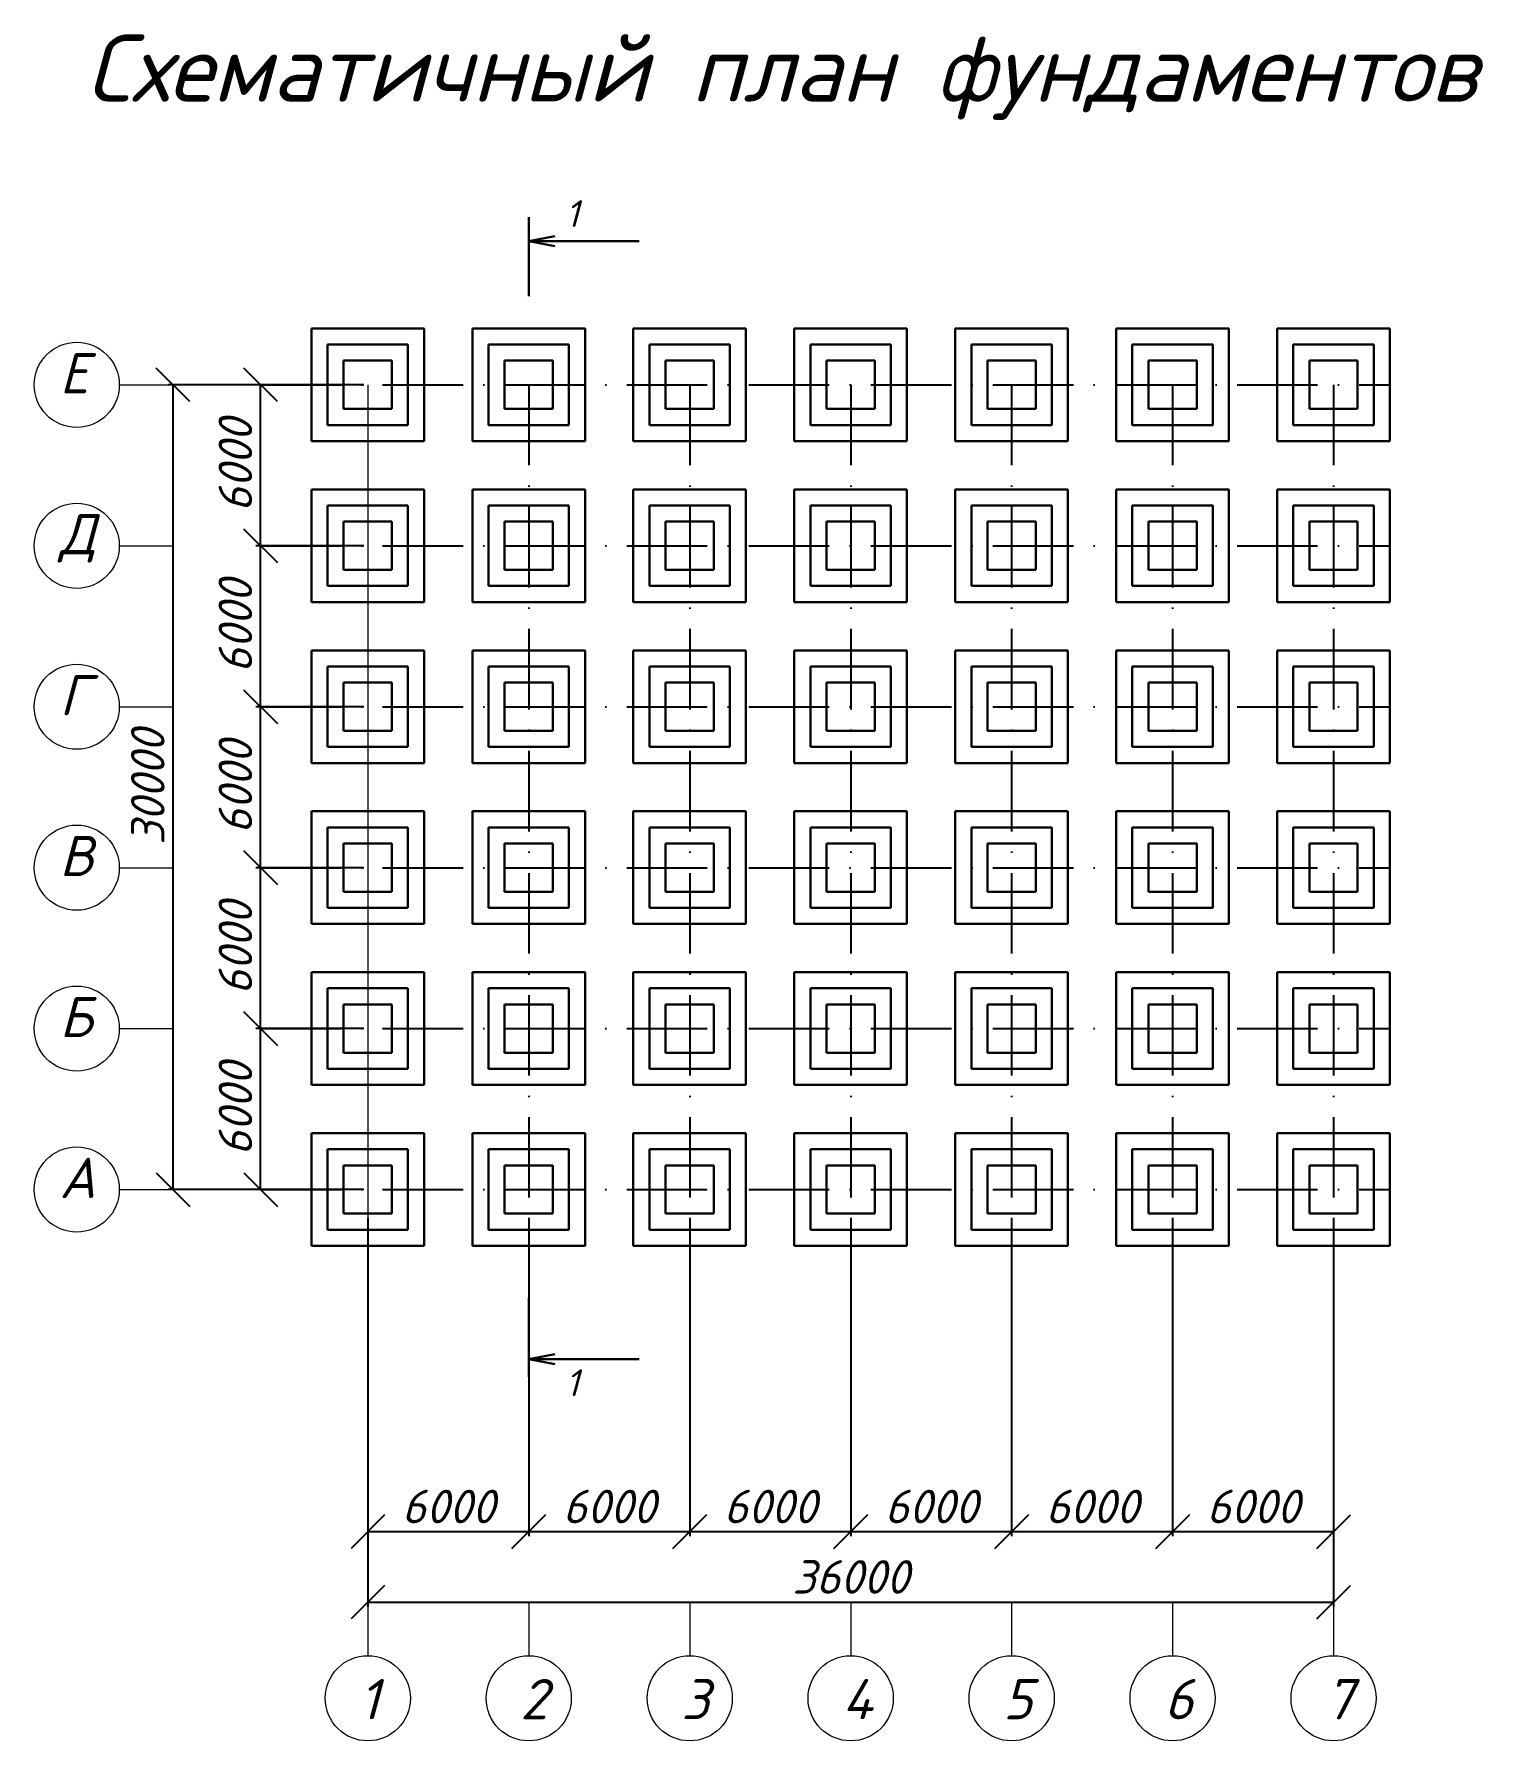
# Model space of a CAD drawing. Header units: millimetres. Extents: x 1422334 to 1587362, y 445536 to 446570.
# Drawn here: x 1585925.1 to 1586033.2, y 445536.3 to 445663.6 of the extents above; entities that cross this region are included whole.
import ezdxf

# ---------------------------------------------------------------- set-up
doc = ezdxf.new("R2010")
doc.units = ezdxf.units.MM
doc.header["$LTSCALE"] = 50
doc.linetypes.add('ACAD_ISO10W100', pattern=[18, 12, -3, 0, -3])
doc.layers.get('0').update_dxf_attribs({"lineweight": 13})
doc.layers.add('linii_grafika', color=7, linetype='Continuous', lineweight=30)
doc.layers.add('оси траншей размеры', color=7, linetype='Continuous', lineweight=13)
doc.styles.get("Standard").update_dxf_attribs({"font": 'isocpeui.ttf'})
doc.dimstyles.new('200', dxfattribs={"dimtxt": 2.5, "dimasz": 2.5, "dimexe": 0.3445, "dimexo": 0.3, "dimtad": 1, "dimlfac": 500, "dimtxsty": 'Standard', "dimblk": 'OBLIQUE', "dimcen": 2.5, "dimadec": 0, "dimazin": 0, "dimtfac": 1, "dimtmove": 0, "dimatfit": 3, "dimfxl": 1, "dimarcsym": 0})

# ---------------------------------------------------------------- blocks, each defined once
blk = doc.blocks.new('foundament1')
at = {"layer": 'linii_grafika', "ltscale": 10000}
for p, q in [((212.85, 337.96), (212.85, 346.36)), ((212.85, 346.36), (221.25, 346.36)), ((221.25, 337.96), (221.25, 346.36)), ((214.05, 339.16), (214.05, 345.16)), ((214.05, 345.16), (220.05, 345.16)), ((220.05, 339.16), (220.05, 345.16)), ((215.25, 340.36), (215.25, 343.96)), ((215.25, 343.96), (218.85, 343.96)), ((218.85, 340.36), (218.85, 343.96)), ((215.25, 340.36), (218.85, 340.36)), ((214.05, 339.16), (220.05, 339.16)), ((212.85, 337.96), (221.25, 337.96))]:
    blk.add_line(p, q, dxfattribs=at)
blk = doc.blocks.new('_Oblique')
at = {"color": 0, "linetype": 'ByBlock', "lineweight": -2}
blk.add_line((-0.5, -0.5), (0.5, 0.5), dxfattribs=at)
blk = doc.blocks.new('*D2230')
at = {"layer": 'Defpoints', "color": 0, "ltscale": 10000, "transparency": 16777216}
for p in [(1585942.02, 445589.4), (1585950.01, 445589.4), (1585950.01, 445577.4)]:
    blk.add_point(p, dxfattribs=at)
at = {"layer": 'оси траншей размеры', "color": 0, "lineweight": -2, "ltscale": 10000, "transparency": 16777216}
for p, q in [((1585949.71, 445589.4), (1585941.67, 445589.4)), ((1585942.02, 445577.4), (1585942.02, 445589.4)), ((1585949.71, 445577.4), (1585941.67, 445577.4))]:
    blk.add_line(p, q, dxfattribs=at)
at = {"layer": 'оси траншей размеры', "color": 0, "lineweight": -2, "ltscale": 10000, "transparency": 16777216, "xscale": 2.5, "yscale": 2.5, "zscale": 2.5}
for p, rotation in [((1585942.02, 445589.4), 90), ((1585942.02, 445577.4), 270)]:
    blk.add_blockref('_Oblique', p, dxfattribs=dict(at, rotation=rotation))
at = {"layer": 'оси траншей размеры', "color": 0, "ltscale": 10000, "transparency": 16777216, "insert": (1585940.14, 445583.4), "char_height": 2.5, "attachment_point": 5, "rotation": 90}
blk.add_mtext('6000', dxfattribs=at)
blk = doc.blocks.new('*D2231')
at = {"layer": 'Defpoints', "color": 0, "ltscale": 10000, "transparency": 16777216}
for p in [(1585942.02, 445601.4), (1585950.01, 445601.4), (1585950.01, 445589.4)]:
    blk.add_point(p, dxfattribs=at)
at = {"layer": 'оси траншей размеры', "color": 0, "lineweight": -2, "ltscale": 10000, "transparency": 16777216}
for p, q in [((1585949.71, 445601.4), (1585941.67, 445601.4)), ((1585942.02, 445589.4), (1585942.02, 445601.4)), ((1585949.71, 445589.4), (1585941.67, 445589.4))]:
    blk.add_line(p, q, dxfattribs=at)
at = {"layer": 'оси траншей размеры', "color": 0, "lineweight": -2, "ltscale": 10000, "transparency": 16777216, "xscale": 2.5, "yscale": 2.5, "zscale": 2.5}
for p, rotation in [((1585942.02, 445601.4), 90), ((1585942.02, 445589.4), 270)]:
    blk.add_blockref('_Oblique', p, dxfattribs=dict(at, rotation=rotation))
at = {"layer": 'оси траншей размеры', "color": 0, "ltscale": 10000, "transparency": 16777216, "insert": (1585940.14, 445595.4), "char_height": 2.5, "attachment_point": 5, "rotation": 90}
blk.add_mtext('6000', dxfattribs=at)
blk = doc.blocks.new('*D2232')
at = {"layer": 'Defpoints', "color": 0, "ltscale": 10000, "transparency": 16777216}
for p in [(1585942.02, 445613.4), (1585950.01, 445613.4), (1585950.01, 445601.4)]:
    blk.add_point(p, dxfattribs=at)
at = {"layer": 'оси траншей размеры', "color": 0, "lineweight": -2, "ltscale": 10000, "transparency": 16777216}
for p, q in [((1585949.71, 445613.4), (1585941.67, 445613.4)), ((1585942.02, 445601.4), (1585942.02, 445613.4)), ((1585949.71, 445601.4), (1585941.67, 445601.4))]:
    blk.add_line(p, q, dxfattribs=at)
at = {"layer": 'оси траншей размеры', "color": 0, "lineweight": -2, "ltscale": 10000, "transparency": 16777216, "xscale": 2.5, "yscale": 2.5, "zscale": 2.5}
for p, rotation in [((1585942.02, 445613.4), 90), ((1585942.02, 445601.4), 270)]:
    blk.add_blockref('_Oblique', p, dxfattribs=dict(at, rotation=rotation))
at = {"layer": 'оси траншей размеры', "color": 0, "ltscale": 10000, "transparency": 16777216, "insert": (1585940.14, 445607.4), "char_height": 2.5, "attachment_point": 5, "rotation": 90}
blk.add_mtext('6000', dxfattribs=at)
blk = doc.blocks.new('*D2233')
at = {"layer": 'Defpoints', "color": 0, "ltscale": 10000, "transparency": 16777216}
for p in [(1585942.02, 445625.4), (1585950.01, 445625.4), (1585950.01, 445613.4)]:
    blk.add_point(p, dxfattribs=at)
at = {"layer": 'оси траншей размеры', "color": 0, "lineweight": -2, "ltscale": 10000, "transparency": 16777216}
for p, q in [((1585949.71, 445625.4), (1585941.67, 445625.4)), ((1585942.02, 445613.4), (1585942.02, 445625.4)), ((1585949.71, 445613.4), (1585941.67, 445613.4))]:
    blk.add_line(p, q, dxfattribs=at)
at = {"layer": 'оси траншей размеры', "color": 0, "lineweight": -2, "ltscale": 10000, "transparency": 16777216, "xscale": 2.5, "yscale": 2.5, "zscale": 2.5}
for p, rotation in [((1585942.02, 445625.4), 90), ((1585942.02, 445613.4), 270)]:
    blk.add_blockref('_Oblique', p, dxfattribs=dict(at, rotation=rotation))
at = {"layer": 'оси траншей размеры', "color": 0, "ltscale": 10000, "transparency": 16777216, "insert": (1585940.14, 445619.4), "char_height": 2.5, "attachment_point": 5, "rotation": 90}
blk.add_mtext('6000', dxfattribs=at)
blk = doc.blocks.new('*D2234')
at = {"layer": 'Defpoints', "color": 0, "ltscale": 10000, "transparency": 16777216}
for p in [(1585942.02, 445637.4), (1585950.01, 445637.4), (1585950.01, 445625.4)]:
    blk.add_point(p, dxfattribs=at)
at = {"layer": 'оси траншей размеры', "color": 0, "lineweight": -2, "ltscale": 10000, "transparency": 16777216}
for p, q in [((1585949.71, 445637.4), (1585941.67, 445637.4)), ((1585942.02, 445625.4), (1585942.02, 445637.4)), ((1585949.71, 445625.4), (1585941.67, 445625.4))]:
    blk.add_line(p, q, dxfattribs=at)
at = {"layer": 'оси траншей размеры', "color": 0, "lineweight": -2, "ltscale": 10000, "transparency": 16777216, "xscale": 2.5, "yscale": 2.5, "zscale": 2.5}
for p, rotation in [((1585942.02, 445637.4), 90), ((1585942.02, 445625.4), 270)]:
    blk.add_blockref('_Oblique', p, dxfattribs=dict(at, rotation=rotation))
at = {"layer": 'оси траншей размеры', "color": 0, "ltscale": 10000, "transparency": 16777216, "insert": (1585940.14, 445631.4), "char_height": 2.5, "attachment_point": 5, "rotation": 90}
blk.add_mtext('6000', dxfattribs=at)
blk = doc.blocks.new('*D2235')
at = {"layer": 'Defpoints', "color": 0, "ltscale": 10000, "transparency": 16777216}
for p in [(1585950.01, 445575.6), (1585962.01, 445575.6), (1585962.01, 445551.9)]:
    blk.add_point(p, dxfattribs=at)
at = {"layer": 'оси траншей размеры', "color": 0, "lineweight": -2, "ltscale": 10000, "transparency": 16777216}
for p, q in [((1585950.01, 445575.3), (1585950.01, 445551.55)), ((1585962.01, 445575.3), (1585962.01, 445551.55)), ((1585950.01, 445551.9), (1585962.01, 445551.9))]:
    blk.add_line(p, q, dxfattribs=at)
at = {"layer": 'оси траншей размеры', "color": 0, "lineweight": -2, "ltscale": 10000, "transparency": 16777216, "xscale": 2.5, "yscale": 2.5, "zscale": 2.5, "rotation": 180}
blk.add_blockref('_Oblique', (1585950.01, 445551.9), dxfattribs=at)
at = {"layer": 'оси траншей размеры', "color": 0, "lineweight": -2, "ltscale": 10000, "transparency": 16777216, "xscale": 2.5, "yscale": 2.5, "zscale": 2.5}
blk.add_blockref('_Oblique', (1585962.01, 445551.9), dxfattribs=at)
at = {"layer": 'оси траншей размеры', "color": 0, "ltscale": 10000, "transparency": 16777216, "insert": (1585956.01, 445553.77), "char_height": 2.5, "attachment_point": 5}
blk.add_mtext('6000', dxfattribs=at)
blk = doc.blocks.new('*D2236')
at = {"layer": 'Defpoints', "color": 0, "ltscale": 10000, "transparency": 16777216}
for p in [(1585962.01, 445575.6), (1585974.01, 445575.6), (1585974.01, 445551.9)]:
    blk.add_point(p, dxfattribs=at)
at = {"layer": 'оси траншей размеры', "color": 0, "lineweight": -2, "ltscale": 10000, "transparency": 16777216}
for p, q in [((1585962.01, 445575.3), (1585962.01, 445551.55)), ((1585974.01, 445575.3), (1585974.01, 445551.55)), ((1585962.01, 445551.9), (1585974.01, 445551.9))]:
    blk.add_line(p, q, dxfattribs=at)
at = {"layer": 'оси траншей размеры', "color": 0, "lineweight": -2, "ltscale": 10000, "transparency": 16777216, "xscale": 2.5, "yscale": 2.5, "zscale": 2.5, "rotation": 180}
blk.add_blockref('_Oblique', (1585962.01, 445551.9), dxfattribs=at)
at = {"layer": 'оси траншей размеры', "color": 0, "lineweight": -2, "ltscale": 10000, "transparency": 16777216, "xscale": 2.5, "yscale": 2.5, "zscale": 2.5}
blk.add_blockref('_Oblique', (1585974.01, 445551.9), dxfattribs=at)
at = {"layer": 'оси траншей размеры', "color": 0, "ltscale": 10000, "transparency": 16777216, "insert": (1585968.01, 445553.77), "char_height": 2.5, "attachment_point": 5}
blk.add_mtext('6000', dxfattribs=at)
blk = doc.blocks.new('*D2237')
at = {"layer": 'Defpoints', "color": 0, "ltscale": 10000, "transparency": 16777216}
for p in [(1585974.01, 445575.6), (1585986.01, 445575.6), (1585986.01, 445551.9)]:
    blk.add_point(p, dxfattribs=at)
at = {"layer": 'оси траншей размеры', "color": 0, "lineweight": -2, "ltscale": 10000, "transparency": 16777216}
for p, q in [((1585974.01, 445575.3), (1585974.01, 445551.55)), ((1585986.01, 445575.3), (1585986.01, 445551.55)), ((1585974.01, 445551.9), (1585986.01, 445551.9))]:
    blk.add_line(p, q, dxfattribs=at)
at = {"layer": 'оси траншей размеры', "color": 0, "lineweight": -2, "ltscale": 10000, "transparency": 16777216, "xscale": 2.5, "yscale": 2.5, "zscale": 2.5, "rotation": 180}
blk.add_blockref('_Oblique', (1585974.01, 445551.9), dxfattribs=at)
at = {"layer": 'оси траншей размеры', "color": 0, "lineweight": -2, "ltscale": 10000, "transparency": 16777216, "xscale": 2.5, "yscale": 2.5, "zscale": 2.5}
blk.add_blockref('_Oblique', (1585986.01, 445551.9), dxfattribs=at)
at = {"layer": 'оси траншей размеры', "color": 0, "ltscale": 10000, "transparency": 16777216, "insert": (1585980.01, 445553.77), "char_height": 2.5, "attachment_point": 5}
blk.add_mtext('6000', dxfattribs=at)
blk = doc.blocks.new('*D2238')
at = {"layer": 'Defpoints', "color": 0, "ltscale": 10000, "transparency": 16777216}
for p in [(1585986.01, 445575.6), (1585998.01, 445575.6), (1585998.01, 445551.9)]:
    blk.add_point(p, dxfattribs=at)
at = {"layer": 'оси траншей размеры', "color": 0, "lineweight": -2, "ltscale": 10000, "transparency": 16777216}
for p, q in [((1585986.01, 445575.3), (1585986.01, 445551.55)), ((1585998.01, 445575.3), (1585998.01, 445551.55)), ((1585986.01, 445551.9), (1585998.01, 445551.9))]:
    blk.add_line(p, q, dxfattribs=at)
at = {"layer": 'оси траншей размеры', "color": 0, "lineweight": -2, "ltscale": 10000, "transparency": 16777216, "xscale": 2.5, "yscale": 2.5, "zscale": 2.5, "rotation": 180}
blk.add_blockref('_Oblique', (1585986.01, 445551.9), dxfattribs=at)
at = {"layer": 'оси траншей размеры', "color": 0, "lineweight": -2, "ltscale": 10000, "transparency": 16777216, "xscale": 2.5, "yscale": 2.5, "zscale": 2.5}
blk.add_blockref('_Oblique', (1585998.01, 445551.9), dxfattribs=at)
at = {"layer": 'оси траншей размеры', "color": 0, "ltscale": 10000, "transparency": 16777216, "insert": (1585992.01, 445553.77), "char_height": 2.5, "attachment_point": 5}
blk.add_mtext('6000', dxfattribs=at)
blk = doc.blocks.new('*D2239')
at = {"layer": 'Defpoints', "color": 0, "ltscale": 10000, "transparency": 16777216}
for p in [(1585998.01, 445575.6), (1586010.01, 445575.6), (1586010.01, 445551.9)]:
    blk.add_point(p, dxfattribs=at)
at = {"layer": 'оси траншей размеры', "color": 0, "lineweight": -2, "ltscale": 10000, "transparency": 16777216}
for p, q in [((1585998.01, 445575.3), (1585998.01, 445551.55)), ((1586010.01, 445575.3), (1586010.01, 445551.55)), ((1585998.01, 445551.9), (1586010.01, 445551.9))]:
    blk.add_line(p, q, dxfattribs=at)
at = {"layer": 'оси траншей размеры', "color": 0, "lineweight": -2, "ltscale": 10000, "transparency": 16777216, "xscale": 2.5, "yscale": 2.5, "zscale": 2.5, "rotation": 180}
blk.add_blockref('_Oblique', (1585998.01, 445551.9), dxfattribs=at)
at = {"layer": 'оси траншей размеры', "color": 0, "lineweight": -2, "ltscale": 10000, "transparency": 16777216, "xscale": 2.5, "yscale": 2.5, "zscale": 2.5}
blk.add_blockref('_Oblique', (1586010.01, 445551.9), dxfattribs=at)
at = {"layer": 'оси траншей размеры', "color": 0, "ltscale": 10000, "transparency": 16777216, "insert": (1586004.01, 445553.77), "char_height": 2.5, "attachment_point": 5}
blk.add_mtext('6000', dxfattribs=at)
blk = doc.blocks.new('*D2240')
at = {"layer": 'Defpoints', "color": 0, "ltscale": 10000, "transparency": 16777216}
for p in [(1586010.01, 445575.6), (1586022.01, 445575.6), (1586022.01, 445551.9)]:
    blk.add_point(p, dxfattribs=at)
at = {"layer": 'оси траншей размеры', "color": 0, "lineweight": -2, "ltscale": 10000, "transparency": 16777216}
for p, q in [((1586010.01, 445575.3), (1586010.01, 445551.55)), ((1586022.01, 445575.3), (1586022.01, 445551.55)), ((1586010.01, 445551.9), (1586022.01, 445551.9))]:
    blk.add_line(p, q, dxfattribs=at)
at = {"layer": 'оси траншей размеры', "color": 0, "lineweight": -2, "ltscale": 10000, "transparency": 16777216, "xscale": 2.5, "yscale": 2.5, "zscale": 2.5, "rotation": 180}
blk.add_blockref('_Oblique', (1586010.01, 445551.9), dxfattribs=at)
at = {"layer": 'оси траншей размеры', "color": 0, "lineweight": -2, "ltscale": 10000, "transparency": 16777216, "xscale": 2.5, "yscale": 2.5, "zscale": 2.5}
blk.add_blockref('_Oblique', (1586022.01, 445551.9), dxfattribs=at)
at = {"layer": 'оси траншей размеры', "color": 0, "ltscale": 10000, "transparency": 16777216, "insert": (1586016.01, 445553.77), "char_height": 2.5, "attachment_point": 5}
blk.add_mtext('6000', dxfattribs=at)
blk = doc.blocks.new('*D2241')
at = {"layer": 'Defpoints', "color": 0, "ltscale": 10000, "transparency": 16777216}
for p in [(1585935.49, 445637.4), (1585945.81, 445637.4), (1585945.81, 445577.4)]:
    blk.add_point(p, dxfattribs=at)
at = {"layer": 'оси траншей размеры', "color": 0, "lineweight": -2, "ltscale": 10000, "transparency": 16777216}
for p, q in [((1585945.51, 445637.4), (1585935.14, 445637.4)), ((1585935.49, 445577.4), (1585935.49, 445637.4)), ((1585945.51, 445577.4), (1585935.14, 445577.4))]:
    blk.add_line(p, q, dxfattribs=at)
at = {"layer": 'оси траншей размеры', "color": 0, "lineweight": -2, "ltscale": 10000, "transparency": 16777216, "xscale": 2.5, "yscale": 2.5, "zscale": 2.5}
for p, rotation in [((1585935.49, 445637.4), 90), ((1585935.49, 445577.4), 270)]:
    blk.add_blockref('_Oblique', p, dxfattribs=dict(at, rotation=rotation))
at = {"layer": 'оси траншей размеры', "color": 0, "ltscale": 10000, "transparency": 16777216, "insert": (1585933.61, 445607.4), "char_height": 2.5, "attachment_point": 5, "rotation": 90}
blk.add_mtext('30000', dxfattribs=at)
blk = doc.blocks.new('*D2242')
at = {"layer": 'Defpoints', "color": 0, "ltscale": 10000, "transparency": 16777216}
for p in [(1585950.01, 445573.2), (1586022.01, 445573.2), (1586022.01, 445546.64)]:
    blk.add_point(p, dxfattribs=at)
at = {"layer": 'оси траншей размеры', "color": 0, "lineweight": -2, "ltscale": 10000, "transparency": 16777216}
for p, q in [((1585950.01, 445572.9), (1585950.01, 445546.3)), ((1586022.01, 445572.9), (1586022.01, 445546.3)), ((1585950.01, 445546.64), (1586022.01, 445546.64))]:
    blk.add_line(p, q, dxfattribs=at)
at = {"layer": 'оси траншей размеры', "color": 0, "lineweight": -2, "ltscale": 10000, "transparency": 16777216, "xscale": 2.5, "yscale": 2.5, "zscale": 2.5, "rotation": 180}
blk.add_blockref('_Oblique', (1585950.01, 445546.64), dxfattribs=at)
at = {"layer": 'оси траншей размеры', "color": 0, "lineweight": -2, "ltscale": 10000, "transparency": 16777216, "xscale": 2.5, "yscale": 2.5, "zscale": 2.5}
blk.add_blockref('_Oblique', (1586022.01, 445546.64), dxfattribs=at)
at = {"layer": 'оси траншей размеры', "color": 0, "ltscale": 10000, "transparency": 16777216, "insert": (1585986.01, 445548.52), "char_height": 2.5, "attachment_point": 5}
blk.add_mtext('36000', dxfattribs=at)

msp = doc.modelspace()

# ---------------------------------------------------------------- linework, layer by layer
at = {"layer": 'linii_grafika', "ltscale": 10000}
for p, q in [((1585962.010001, 445644.02014, 8264.642599), (1585962.010001, 445649.91342, 8264.642599)), ((1585962.010001, 445648.121582, 8264.642599), (1585963.949143, 445648.493731, 8264.642599)), ((1585962.010001, 445648.121582, 8264.642599), (1585970.239894, 445648.121582, 8264.642599)), ((1585962.010001, 445648.121582, 8264.642599), (1585963.949143, 445647.749432, 8264.642599)), ((1585962.010001, 445563.426611, 8264.642599), (1585962.010001, 445569.319892, 8264.642599)), ((1585962.010001, 445564.744915, 8264.642599), (1585963.949143, 445565.117064, 8264.642599)), ((1585962.010001, 445564.744915, 8264.642599), (1585970.239894, 445564.744915, 8264.642599)), ((1585962.010001, 445564.744915, 8264.642599), (1585963.949143, 445564.372765, 8264.642599))]:
    msp.add_line(p, q, dxfattribs=at)
at = {"layer": 'linii_grafika', "linetype": 'ACAD_ISO10W100', "lineweight": -3, "ltscale": 0.01}
for p, q in [((1585942.016984, 445637.402292, 8264.642599), (1586026.210001, 445637.402292, 8264.642599)), ((1585962.010001, 445637.402292, 8264.642599), (1585962.010001, 445569.607514, 8264.642599)), ((1585974.010001, 445637.402292, 8264.642599), (1585974.010001, 445569.607514, 8264.642599)), ((1585986.010001, 445637.402292, 8264.642599), (1585986.010001, 445569.607514, 8264.642599)), ((1585998.010001, 445637.402292, 8264.642599), (1585998.010001, 445569.607514, 8264.642599)), ((1586010.010001, 445637.402292, 8264.642599), (1586010.010001, 445569.607514, 8264.642599)), ((1586022.010001, 445637.402292, 8264.642599), (1586022.010001, 445569.607514, 8264.642599)), ((1585942.016984, 445625.402292, 8264.642599), (1586026.210001, 445625.402292, 8264.642599)), ((1585942.016984, 445613.402292, 8264.642599), (1586026.210001, 445613.402292, 8264.642599)), ((1585942.016984, 445601.402292, 8264.642599), (1586026.210001, 445601.402292, 8264.642599)), ((1585942.016984, 445589.402292, 8264.642599), (1586026.210001, 445589.402292, 8264.642599)), ((1585942.016984, 445577.402292, 8264.642599), (1586026.210001, 445577.402292, 8264.642599))]:
    msp.add_line(p, q, dxfattribs=at)
at = {"layer": 'оси траншей размеры', "ltscale": 10000}
for p, q in [((1585931.485357, 445637.402292, 8264.642599), (1585935.485357, 445637.402292, 8264.642599)), ((1585950.010001, 445637.402292, 8264.642599), (1585950.010001, 445569.607514, 8264.642599)), ((1585931.485357, 445625.402292, 8264.642599), (1585935.485357, 445625.402292, 8264.642599)), ((1585931.485357, 445613.402292, 8264.642599), (1585935.485357, 445613.402292, 8264.642599)), ((1585931.485357, 445601.402292, 8264.642599), (1585935.485357, 445601.402292, 8264.642599)), ((1585931.485357, 445589.402292, 8264.642599), (1585935.485357, 445589.402292, 8264.642599)), ((1585931.485357, 445577.402292, 8264.642599), (1585935.485357, 445577.402292, 8264.642599)), ((1585950.010001, 445546.643613, 8264.642599), (1585950.010001, 445542.643613, 8264.642599)), ((1585962.010001, 445546.643613, 8264.642599), (1585962.010001, 445542.643613, 8264.642599)), ((1585974.010001, 445546.643613, 8264.642599), (1585974.010001, 445542.643613, 8264.642599)), ((1585986.010001, 445546.643613, 8264.642599), (1585986.010001, 445542.643613, 8264.642599)), ((1585998.010001, 445546.643613, 8264.642599), (1585998.010001, 445542.643613, 8264.642599)), ((1586010.010001, 445546.643613, 8264.642599), (1586010.010001, 445542.643613, 8264.642599)), ((1586022.010001, 445546.643613, 8264.642599), (1586022.010001, 445542.643613, 8264.642599))]:
    msp.add_line(p, q, dxfattribs=at)
for centre in [(1585928.311231, 445637.402292, 8264.642599), (1585928.311231, 445625.402292, 8264.642599), (1585928.311231, 445613.402292, 8264.642599), (1585928.311231, 445601.402292, 8264.642599), (1585928.311231, 445589.402292, 8264.642599), (1585928.311231, 445577.402292, 8264.642599), (1585950.010001, 445539.469487, 8264.642599), (1585962.010001, 445539.469487, 8264.642599), (1585974.010001, 445539.469487, 8264.642599), (1585986.010001, 445539.469487, 8264.642599), (1585998.010001, 445539.469487, 8264.642599), (1586010.010001, 445539.469487, 8264.642599), (1586022.010001, 445539.469487, 8264.642599)]:
    msp.add_circle(centre, 3.174126, dxfattribs=at)

# ---------------------------------------------------------------- block references
at = {"layer": 'linii_grafika'}
for p in [(1585732.955483, 445295.24683, 8264.642599), (1585744.955483, 445295.24683, 8264.642599), (1585756.955483, 445295.24683, 8264.642599), (1585768.955483, 445295.24683, 8264.642599), (1585780.955483, 445295.24683, 8264.642599), (1585792.955483, 445295.24683, 8264.642599), (1585804.955483, 445295.24683, 8264.642599), (1585732.955483, 445283.24683, 8264.642599), (1585744.955483, 445283.24683, 8264.642599), (1585756.955483, 445283.24683, 8264.642599), (1585768.955483, 445283.24683, 8264.642599), (1585780.955483, 445283.24683, 8264.642599), (1585792.955483, 445283.24683, 8264.642599), (1585804.955483, 445283.24683, 8264.642599), (1585732.955483, 445271.24683, 8264.642599), (1585744.955483, 445271.24683, 8264.642599), (1585756.955483, 445271.24683, 8264.642599), (1585768.955483, 445271.24683, 8264.642599), (1585780.955483, 445271.24683, 8264.642599), (1585792.955483, 445271.24683, 8264.642599), (1585804.955483, 445271.24683, 8264.642599), (1585732.955483, 445259.24683, 8264.642599), (1585744.955483, 445259.24683, 8264.642599), (1585756.955483, 445259.24683, 8264.642599), (1585768.955483, 445259.24683, 8264.642599), (1585780.955483, 445259.24683, 8264.642599), (1585792.955483, 445259.24683, 8264.642599), (1585804.955483, 445259.24683, 8264.642599), (1585732.955483, 445247.24683, 8264.642599), (1585744.955483, 445247.24683, 8264.642599), (1585756.955483, 445247.24683, 8264.642599), (1585768.955483, 445247.24683, 8264.642599), (1585780.955483, 445247.24683, 8264.642599), (1585792.955483, 445247.24683, 8264.642599), (1585804.955483, 445247.24683, 8264.642599), (1585732.955483, 445235.24683, 8264.642599), (1585744.955483, 445235.24683, 8264.642599), (1585756.955483, 445235.24683, 8264.642599), (1585768.955483, 445235.24683, 8264.642599), (1585780.955483, 445235.24683, 8264.642599), (1585792.955483, 445235.24683, 8264.642599), (1585804.955483, 445235.24683, 8264.642599)]:
    msp.add_blockref('foundament1', p, dxfattribs=at)

# ---------------------------------------------------------------- texts
at = {"layer": 'linii_grafika', "ltscale": 10000, "attachment_point": 1}
for s, width, insert, char_height in [('Схематичный план фундаментов', 118.51298817, (1585929.014337, 445663.519637, 8264.642599), 5), ('1', 4.11859295, (1585964.756078, 445651.172323, 8264.642599), 2), ('Е', 3.4038624, (1585927.02099, 445639.770346, 8264.642599), 3), ('Д', 3.4038624, (1585927.02099, 445627.770346, 8264.642599), 3), ('Г', 3.4038624, (1585927.02099, 445615.770346, 8264.642599), 3), ('В', 3.4038624, (1585927.02099, 445603.770346, 8264.642599), 3), ('Б', 3.4038624, (1585927.02099, 445591.770346, 8264.642599), 3), ('А', 3.4038624, (1585927.02099, 445579.770346, 8264.642599), 3), ('1', 4.11859295, (1585964.756078, 445563.995793, 8264.642599), 2), ('1', 3.4038624, (1585949.369533, 445540.906694, 8264.642599), 3), ('2', 3.4038624, (1585961.369533, 445540.906694, 8264.642599), 3), ('3', 3.4038624, (1585973.369533, 445540.906694, 8264.642599), 3), ('4', 3.4038624, (1585985.369533, 445540.906694, 8264.642599), 3), ('5', 3.4038624, (1585997.369533, 445540.906694, 8264.642599), 3), ('6', 3.4038624, (1586009.369533, 445540.906694, 8264.642599), 3), ('7', 3.4038624, (1586021.369533, 445540.906694, 8264.642599), 3)]:
    msp.add_mtext_dynamic_manual_height_columns(s, width=width, gutter_width=25, heights=[0], dxfattribs=dict(at, insert=insert, char_height=char_height))

# ---------------------------------------------------------------- dimensions: what is measured, and where the dimension line sits
at = {"layer": 'оси траншей размеры', "ltscale": 10000}
for base, p1, p2, picture, middle in [((1585935.485357, 445637.402292, 8264.642599), (1585945.810001, 445577.402292, 8264.642599), (1585945.810001, 445637.402292, 8264.642599), '*D2241', (1585933.610357, 445607.402292, 8264.642599)), ((1585942.016984, 445637.402292, 8264.642599), (1585950.010001, 445625.402292, 8264.642599), (1585950.010001, 445637.402292, 8264.642599), '*D2234', (1585940.141984, 445631.402292, 8264.642599)), ((1585942.016984, 445625.402292, 8264.642599), (1585950.010001, 445613.402292, 8264.642599), (1585950.010001, 445625.402292, 8264.642599), '*D2233', (1585940.141984, 445619.402292, 8264.642599)), ((1585942.016984, 445613.402292, 8264.642599), (1585950.010001, 445601.402292, 8264.642599), (1585950.010001, 445613.402292, 8264.642599), '*D2232', (1585940.141984, 445607.402292, 8264.642599)), ((1585942.016984, 445601.402292, 8264.642599), (1585950.010001, 445589.402292, 8264.642599), (1585950.010001, 445601.402292, 8264.642599), '*D2231', (1585940.141984, 445595.402292, 8264.642599))]:
    dim = msp.add_linear_dim(base=base, p1=p1, p2=p2, angle=90, dimstyle='200', override={"dimtmove": 1}, dxfattribs=at)
    dim.commit()
    dim.dimension.update_dxf_attribs({"geometry": picture, "text_midpoint": middle})
dim = msp.add_linear_dim(base=(1585942.016984, 445589.402292, 8264.642599), p1=(1585950.010001, 445577.402292, 8264.642599), p2=(1585950.010001, 445589.402292, 8264.642599), angle=90, dimstyle='200', dxfattribs=at)
dim.commit()
dim.dimension.update_dxf_attribs({"geometry": '*D2230', "text_midpoint": (1585940.141984, 445583.402292, 8264.642599)})
dim = msp.add_linear_dim(base=(1585962.010001, 445551.89543, 8264.642599), p1=(1585950.010001, 445575.602292, 8264.642599), p2=(1585962.010001, 445575.602292, 8264.642599), dimstyle='200', dxfattribs=at)
dim.commit()
dim.dimension.update_dxf_attribs({"geometry": '*D2235', "text_midpoint": (1585956.010001, 445553.77043, 8264.642599)})
for base, p1, p2, picture, middle in [((1585974.010001, 445551.89543, 8264.642599), (1585962.010001, 445575.602292, 8264.642599), (1585974.010001, 445575.602292, 8264.642599), '*D2236', (1585968.010001, 445553.77043, 8264.642599)), ((1585986.010001, 445551.89543, 8264.642599), (1585974.010001, 445575.602292, 8264.642599), (1585986.010001, 445575.602292, 8264.642599), '*D2237', (1585980.010001, 445553.77043, 8264.642599)), ((1585998.010001, 445551.89543, 8264.642599), (1585986.010001, 445575.602292, 8264.642599), (1585998.010001, 445575.602292, 8264.642599), '*D2238', (1585992.010001, 445553.77043, 8264.642599)), ((1586010.010001, 445551.89543, 8264.642599), (1585998.010001, 445575.602292, 8264.642599), (1586010.010001, 445575.602292, 8264.642599), '*D2239', (1586004.010001, 445553.77043, 8264.642599)), ((1586022.010001, 445551.89543, 8264.642599), (1586010.010001, 445575.602292, 8264.642599), (1586022.010001, 445575.602292, 8264.642599), '*D2240', (1586016.010001, 445553.77043, 8264.642599)), ((1586022.010001, 445546.643613, 8264.642599), (1585950.010001, 445573.202292, 8264.642599), (1586022.010001, 445573.202292, 8264.642599), '*D2242', (1585986.010001, 445548.518613, 8264.642599))]:
    dim = msp.add_linear_dim(base=base, p1=p1, p2=p2, dimstyle='200', override={"dimtmove": 1}, dxfattribs=at)
    dim.commit()
    dim.dimension.update_dxf_attribs({"geometry": picture, "text_midpoint": middle})

doc.saveas('drawing.dxf')
